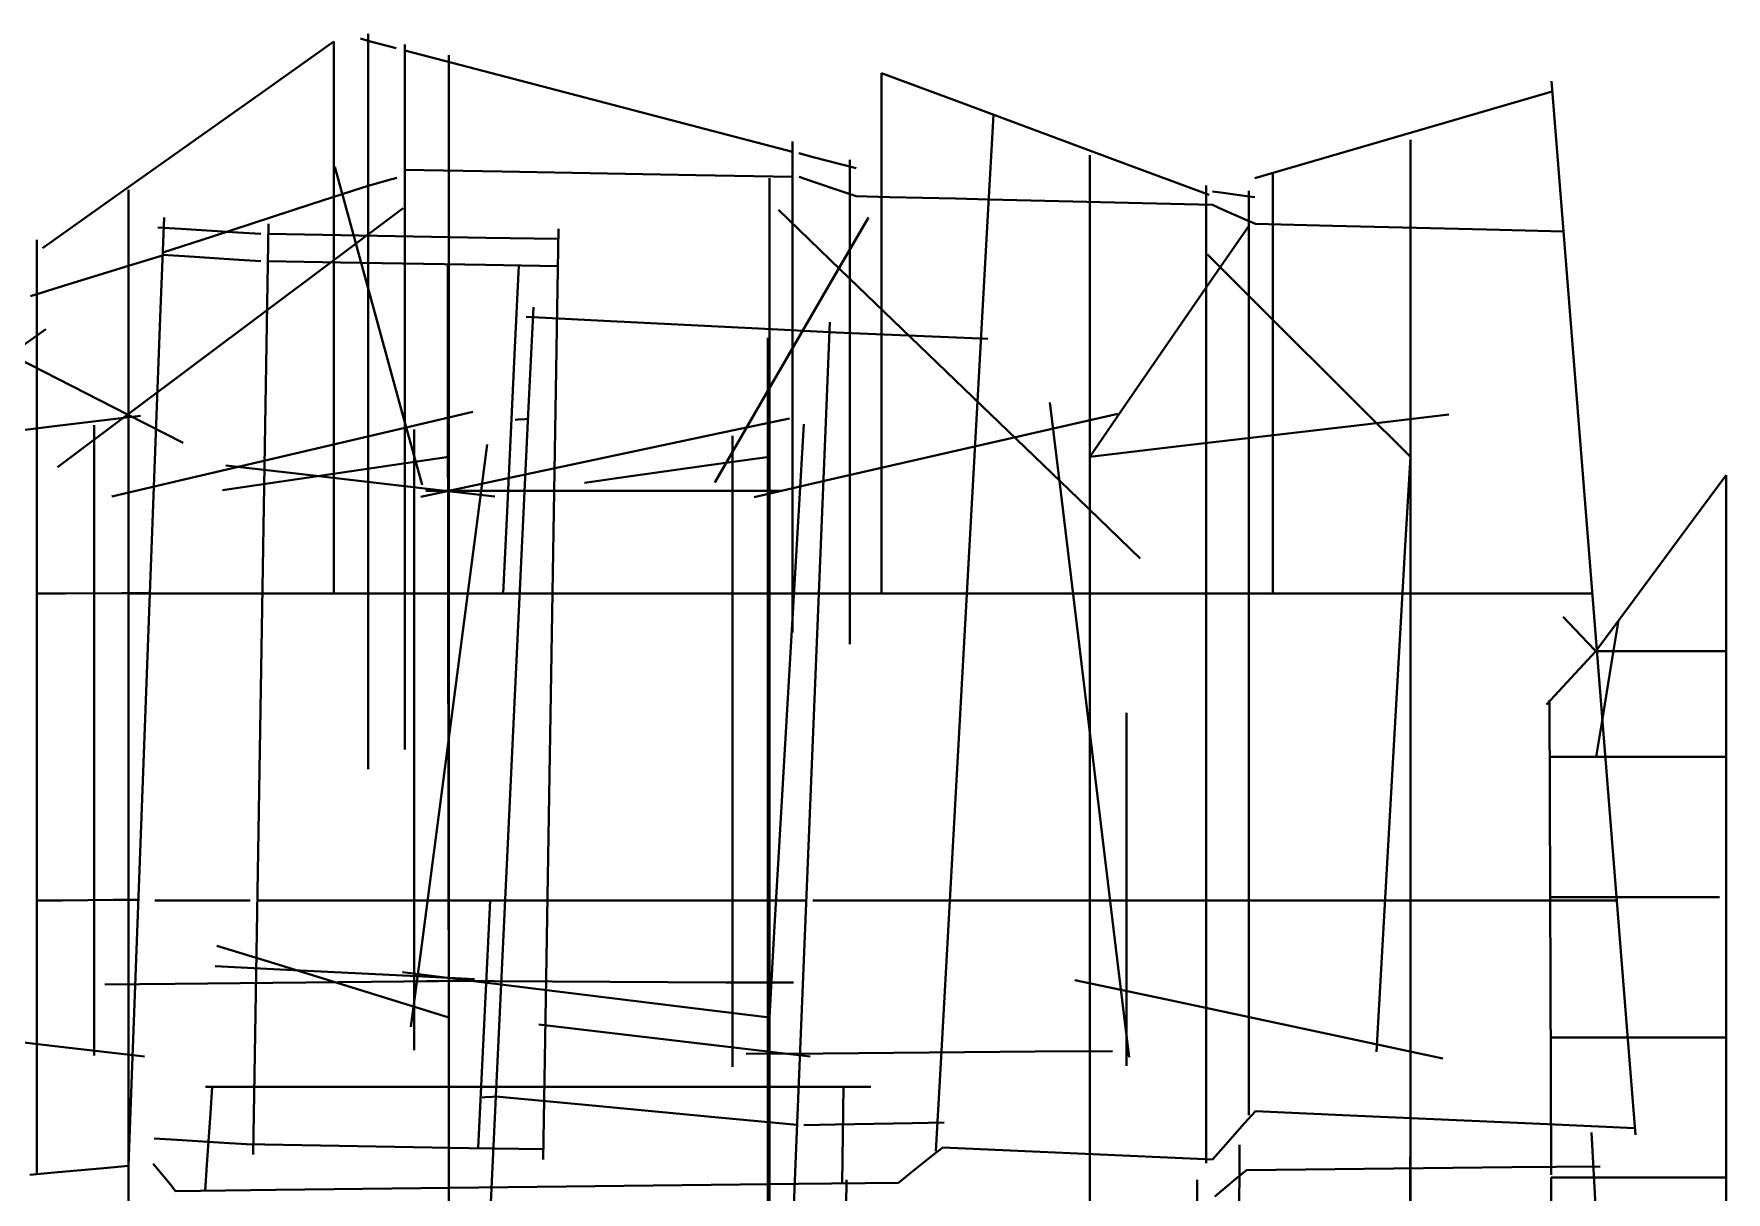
# Model space of a CAD drawing. Header units: inches. Extents: x 11544 to 12337, y 4691 to 5277.
# Drawn here: x 11823 to 12330, y 4930 to 5277 of the extents above; entities that cross this region are included whole.
import ezdxf

# ---------------------------------------------------------------- set-up
doc = ezdxf.new("R2010")
doc.units = ezdxf.units.IN
doc.header["$MEASUREMENT"] = 0
for name, color, linetype, lineweight in [('S-BEAM', 10, 'Continuous', 40), ('S-BRACE', 200, 'Continuous', 40), ('S-COLS', 52, 'Continuous', 40)]:
    doc.layers.add(name, color=color, linetype=linetype, lineweight=lineweight)

msp = doc.modelspace()

# ---------------------------------------------------------------- linework, layer by layer
at = {"layer": 'S-BEAM'}
for p, q in [((11890.77, 5258.82, 512.36), (11912.6, 5274.3, 504.65)), ((11912.6, 5262.66, 505.05), (11912.6, 5274.3, 504.65)), ((11923.21, 5274.44, 507.02), (11920.52, 5275.15, 500.91)), ((11922.86, 5276.59, 501.2), (11922.86, 5246.61, 502.23)), ((11928.59, 5273.03, 519.24), (11923.21, 5274.44, 507.02)), ((11931.28, 5272.33, 525.34), (11928.59, 5273.03, 519.24)), ((11933.89, 5273.35, 526.23), (11933.89, 5243.37, 527.23)), ((11962.17, 5264.17, 533), (11933.89, 5271.57, 526.29)), ((11947.03, 5240.22, 514.66), (11947.03, 5270.21, 513.66)), ((11912.59, 5239.38, 505.85), (11912.6, 5262.66, 505.05)), ((12021.71, 5248.6, 547.13), (11962.17, 5264.17, 533)), ((12101.18, 5255.68, 507.03), (12076.67, 5264.8, 502.77)), ((12076.67, 5255.54, 503.06), (12076.67, 5264.8, 502.77)), ((12279.67, 5232.49, 481.99), (12277.29, 5262.37, 480.61)), ((11847.11, 5227.86, 527.78), (11890.77, 5258.82, 512.36)), ((12277.53, 5259.36, 480.75), (12255.25, 5252.86, 477.36)), ((12076.67, 5237.01, 503.65), (12076.67, 5255.54, 503.06)), ((12150.21, 5237.44, 515.54), (12101.18, 5255.68, 507.03)), ((12110.15, 5252.34, 508.59), (12108.49, 5222.4, 509.3)), ((12255.25, 5252.86, 477.36), (12210.7, 5239.86, 470.59)), ((11922.86, 5246.61, 502.23), (11922.86, 5086.23, 507.76)), ((12050, 5241.2, 553.84), (12021.71, 5248.6, 547.13)), ((11933.89, 5243.37, 527.23), (11933.89, 5092.16, 532.23)), ((12050, 5214.31, 554.73), (12050, 5244.3, 553.74)), ((12235.03, 5214.82, 459.84), (12235.03, 5244.8, 458.86)), ((11912.59, 5227.74, 506.25), (11912.59, 5239.38, 505.85)), ((11947.03, 5179.86, 516.66), (11947.03, 5240.22, 514.66)), ((12051.91, 5240.8, 554.44), (12056.19, 5239.68, 541.47)), ((12056.19, 5239.68, 541.47), (12064.75, 5237.44, 515.53)), ((12064.75, 5237.44, 515.53), (12069.03, 5236.32, 502.56)), ((12067.13, 5238.87, 502.64), (12067.13, 5208.88, 503.47)), ((12076.67, 5227.75, 503.94), (12076.67, 5237.01, 503.65)), ((12139.03, 5210.3, 499.03), (12139.03, 5240.29, 498.04)), ((12174.73, 5228.32, 519.79), (12150.21, 5237.44, 515.54)), ((12210.7, 5239.86, 470.59), (12188.43, 5233.36, 467.2)), ((11923.6, 5231.22, 509.31), (11920.98, 5230.47, 503.41)), ((11928.83, 5232.72, 521.1), (11923.6, 5231.22, 509.31)), ((11931.45, 5233.47, 527), (11928.83, 5232.72, 521.1)), ((11933.89, 5235.84, 527.47), (11962.91, 5235.32, 534.13)), ((11962.91, 5235.32, 534.13), (12020.97, 5234.28, 547.43)), ((12020.97, 5234.28, 547.43), (12050, 5233.75, 554.08)), ((12043.03, 5212.51, 537.72), (12043.03, 5233.39, 537.09)), ((12051.96, 5233.72, 554.53), (12056.24, 5232.27, 541.57)), ((12056.24, 5232.27, 541.57), (12064.8, 5229.38, 515.65)), ((12193.81, 5231.08, 468.15), (12193.81, 5234.93, 468.02)), ((12300.08, 4976.58, 493.75), (12279.67, 5232.49, 481.99)), ((11825.28, 5212.38, 535.48), (11847.11, 5227.86, 527.78)), ((11851.03, 5199.92, 511.54), (11851.03, 5229.9, 510.53)), ((11906.06, 5225.62, 508.45), (11920.98, 5230.47, 503.41)), ((11912.59, 5198.04, 507.28), (11912.59, 5227.74, 506.25)), ((12064.8, 5229.38, 515.65), (12069.08, 5227.94, 502.69)), ((12069.08, 5227.94, 502.69), (12078.99, 5227.69, 504.32)), ((12076.67, 5198.04, 504.92), (12076.67, 5227.75, 503.94)), ((12078.99, 5227.69, 504.32), (12098.82, 5227.21, 507.57)), ((12098.82, 5227.21, 507.57), (12108.74, 5226.96, 509.19)), ((12108.74, 5226.96, 509.19), (12125.5, 5226.55, 511.89)), ((12125.5, 5226.55, 511.89), (12159.01, 5225.73, 517.29)), ((12173.83, 5201.13, 520.31), (12173.83, 5231.12, 519.32)), ((12175.8, 5229.34, 519.79), (12178.95, 5228.91, 506.91)), ((12178.95, 5228.91, 506.91), (12185.26, 5228.06, 481.14)), ((12185.26, 5228.06, 481.14), (12188.42, 5227.63, 468.26)), ((12186.63, 5199.58, 468.07), (12186.63, 5229.57, 467.04)), ((12193.81, 5223.38, 468.4), (12193.81, 5231.08, 468.15)), ((11860.59, 5191.61, 524.28), (11861.72, 5221.57, 523.19)), ((11876.24, 5215.92, 518.53), (11906.06, 5225.62, 508.45)), ((12108.49, 5222.4, 509.3), (12094.56, 4971.77, 515.28)), ((12159.01, 5225.73, 517.29), (12175.77, 5225.32, 519.99)), ((12175.77, 5225.32, 519.99), (12178.98, 5223.9, 506.91)), ((12178.98, 5223.9, 506.91), (12185.4, 5221.08, 480.76)), ((12185.4, 5221.08, 480.76), (12188.61, 5219.66, 467.69)), ((12193.81, 5219.54, 468.53), (12193.81, 5223.38, 468.4)), ((11866.74, 5218.16, 554.08), (11859.87, 5218.58, 524.88)), ((11883.84, 5217.1, 626.83), (11866.74, 5218.16, 554.08)), ((11890.71, 5216.68, 656.03), (11883.84, 5217.1, 626.83)), ((11892.99, 5219.64, 656.19), (11892.49, 5189.65, 655.86)), ((11914.67, 5216.26, 657.77), (11892.94, 5216.64, 656.16)), ((11958.12, 5215.51, 660.99), (11914.67, 5216.26, 657.77)), ((11979.41, 5188.14, 662.3), (11979.9, 5218.14, 662.63)), ((12188.61, 5219.66, 467.69), (12211.68, 5219.1, 471.44)), ((12193.81, 5191.88, 469.45), (12193.81, 5219.54, 468.53)), ((12211.68, 5219.1, 471.44), (12257.81, 5217.97, 478.93)), ((12257.81, 5217.97, 478.93), (12280.87, 5217.4, 482.68)), ((11823.66, 5214.87, 535.92), (11823.66, 5184.89, 536.96)), ((11861.32, 5211.07, 523.57), (11876.24, 5215.92, 518.53)), ((11979.85, 5215.14, 662.6), (11958.12, 5215.51, 660.99)), ((12043.03, 5170.75, 538.99), (12043.03, 5212.51, 537.72)), ((12050, 5127.16, 557.61), (12050, 5214.31, 554.73)), ((12235.03, 4915.86, 469.63), (12235.03, 5214.82, 459.84)), ((11831.64, 5201.05, 533.75), (11851.4, 5207.14, 526.99)), ((11851.4, 5207.14, 526.99), (11861.29, 5210.19, 523.6)), ((11861.3, 5210.36, 523.6), (11867.8, 5209.95, 552.88)), ((11867.8, 5209.95, 552.88), (11884.2, 5208.93, 626.63)), ((11884.2, 5208.93, 626.63), (11890.71, 5208.52, 655.91)), ((11892.8, 5208.49, 656.07), (11914.53, 5208.11, 657.68)), ((11914.53, 5208.11, 657.68), (11957.99, 5207.36, 660.9)), ((11946.76, 5177.5, 644.22), (11946.73, 5207.5, 644.49)), ((11957.99, 5207.36, 660.9), (11979.72, 5206.99, 662.51)), ((11966.8, 5182.62, 661.31), (11967.97, 5207.19, 661.64)), ((12067.13, 5208.88, 503.47), (12067.13, 5123.71, 505.83)), ((12139.03, 4915.86, 508.68), (12139.03, 5210.3, 499.03)), ((11821.75, 5198, 537.13), (11831.64, 5201.05, 533.75)), ((12173.83, 4968.25, 528.01), (12173.83, 5201.13, 520.31)), ((11851.03, 4915.86, 521.1), (11851.03, 5199.92, 511.54)), ((11912.6, 5138.62, 509.35), (11912.59, 5198.04, 507.28)), ((12076.67, 5138.62, 506.87), (12076.67, 5198.04, 504.92)), ((12186.63, 4982.59, 475.5), (12186.63, 5199.58, 468.07)), ((11852.16, 4967.36, 532.46), (11860.59, 5191.61, 524.28)), ((11993.42, 5190.62, 636.03), (11970.22, 5191.8, 632.18)), ((11970.92, 5164.73, 631.89), (11972.34, 5194.69, 632.51)), ((12193.81, 5136.57, 471.28), (12193.81, 5191.88, 469.45)), ((11892.49, 5189.65, 655.86), (11888.87, 4970.87, 653.49)), ((11975.79, 4969.37, 659.93), (11979.41, 5188.14, 662.3)), ((12039.82, 5188.26, 643.72), (11993.42, 5190.62, 636.03)), ((12063.03, 5187.07, 647.57), (12039.82, 5188.26, 643.72)), ((12061.18, 5190.17, 647.24), (12059.95, 5160.2, 646.65)), ((12063.06, 5187.07, 647.57), (12072.48, 5186.7, 619.09)), ((12072.48, 5186.7, 619.09), (12099.04, 5185.64, 538.86)), ((12099.04, 5185.64, 538.86), (12108.47, 5185.26, 510.38)), ((11823.66, 5184.89, 536.96), (11823.66, 4964.87, 544.57)), ((11964.46, 5133.48, 660.67), (11966.8, 5182.62, 661.31)), ((12042.62, 5155.56, 627.72), (12042.62, 5185.55, 627.97)), ((11947, 4974.23, 642.35), (11946.76, 5177.5, 644.22)), ((11947.03, 5149.87, 517.65), (11947.03, 5179.86, 516.66)), ((12043.03, 5149.87, 539.62), (12043.03, 5170.75, 538.99)), ((11960.48, 4945.53, 627.32), (11970.92, 5164.73, 631.89)), ((12042.62, 4945.46, 625.91), (12042.62, 5155.56, 627.72)), ((12059.95, 5160.2, 646.65), (12050.94, 4940.4, 642.31)), ((11947.03, 5119.89, 518.64), (11947.03, 5149.87, 517.65)), ((12043.03, 5119.89, 540.6), (12043.03, 5149.87, 539.62)), ((12329.6, 5144.34, 449.57), (12319.84, 5131.16, 451.09)), ((12329.6, 5144.34, 449.76), (12329.6, 5114.47, 452.55)), ((12329.6, 5144.34, 498.42), (12329.6, 5114.34, 498.42)), ((12329.6, 5144.34, 498.42), (12329.6, 5144.34, 498.42)), ((12329.6, 5144.34, 498.42), (12329.6, 5144.34, 498.42)), ((12329.6, 5144.34, 498.42), (12329.6, 5144.34, 498.42)), ((11912.6, 5108.92, 510.38), (11912.6, 5138.62, 509.35)), ((12076.67, 5108.92, 507.85), (12076.67, 5138.62, 506.87)), ((12193.81, 5108.92, 472.19), (12193.81, 5136.57, 471.28)), ((11963.29, 5108.92, 660.35), (11964.46, 5133.48, 660.67)), ((12319.84, 5131.16, 451.09), (12300.33, 5104.79, 454.15)), ((12050, 5097.18, 558.6), (12050, 5127.16, 557.61)), ((11947.03, 5011.86, 522.2), (11947.03, 5119.89, 518.64)), ((12043.03, 5011.86, 544.14), (12043.03, 5119.89, 540.6)), ((12067.13, 5123.71, 505.83), (12067.13, 5093.72, 506.66)), ((12329.6, 5114.47, 452.55), (12329.6, 4963.8, 466.63)), ((12329.6, 5114.34, 498.42), (12329.6, 4804.59, 498.42)), ((11823.66, 5108.92, 539.58), (11832.12, 5108.95, 536.51)), ((11832.12, 5108.95, 536.51), (11849.03, 5109.02, 530.36)), ((11849.03, 5109.02, 530.36), (11857.49, 5109.05, 527.29)), ((11851.03, 5108.92, 530.6), (11868.54, 5108.92, 524.85)), ((11866.07, 5108.92, 557.12), (11859.2, 5108.92, 527.92)), ((11882.19, 5108.92, 625.63), (11866.07, 5108.92, 557.12)), ((11868.54, 5108.92, 524.85), (11903.55, 5108.92, 513.35)), ((11889.06, 5108.92, 654.83), (11882.19, 5108.92, 625.63)), ((11912.89, 5108.92, 656.6), (11891.15, 5108.92, 654.99)), ((11903.55, 5108.92, 513.35), (11921.05, 5108.92, 507.61)), ((11956.36, 5108.92, 659.83), (11912.89, 5108.92, 656.6)), ((11921.05, 5108.92, 507.61), (11923.65, 5108.92, 513.48)), ((11923.65, 5108.92, 513.48), (11928.85, 5108.92, 525.24)), ((11928.85, 5108.92, 525.24), (11931.45, 5108.92, 531.12)), ((11933.89, 5108.93, 531.67), (11962.91, 5108.93, 538.31)), ((11978.1, 5108.92, 661.44), (11956.36, 5108.92, 659.83)), ((11962.91, 5108.93, 538.31), (12020.97, 5108.92, 551.58)), ((11989.18, 5108.92, 634.2), (11966.28, 5108.92, 630.39)), ((12034.96, 5108.92, 641.83), (11989.18, 5108.92, 634.2)), ((12020.97, 5108.92, 551.58), (12050, 5108.92, 558.21)), ((12057.85, 5108.92, 645.64), (12034.96, 5108.92, 641.83)), ((12051.96, 5108.92, 558.66), (12056.24, 5108.92, 545.65)), ((12056.24, 5108.92, 545.65), (12064.8, 5108.92, 519.64)), ((12069.29, 5108.92, 617.49), (12059.85, 5108.92, 645.97)), ((12064.8, 5108.92, 519.64), (12069.08, 5108.92, 506.63)), ((12069.08, 5108.92, 506.63), (12077.53, 5108.92, 507.99)), ((12094.74, 5108.92, 540.77), (12069.29, 5108.92, 617.49)), ((12077.53, 5108.92, 507.99), (12094.43, 5108.92, 510.72)), ((12094.43, 5108.92, 510.72), (12102.88, 5108.92, 512.08)), ((12104.18, 5108.92, 512.29), (12094.74, 5108.92, 540.77)), ((12102.18, 5108.92, 512.01), (12120.58, 5108.92, 514.97)), ((12120.58, 5108.92, 514.97), (12157.37, 5108.92, 520.88)), ((12157.37, 5108.92, 520.88), (12175.77, 5108.92, 523.84)), ((12175.77, 5108.92, 523.84), (12178.98, 5108.92, 510.71)), ((12178.98, 5108.92, 510.71), (12185.4, 5108.92, 484.47)), ((12185.4, 5108.92, 484.47), (12188.61, 5108.92, 471.35)), ((12188.61, 5108.92, 471.35), (12213.84, 5108.92, 475.43)), ((12213.84, 5108.92, 475.43), (12264.3, 5108.92, 483.59)), ((12264.3, 5108.92, 483.59), (12289.53, 5108.92, 487.67)), ((12300.33, 5104.79, 454.15), (12290.57, 5091.61, 455.68)), ((12280.85, 5101.93, 455.85), (12288.14, 5094.19, 455.85)), ((12297.4, 5100.84, 454.61), (12295.73, 5090.61, 455.74)), ((11933.89, 5092.16, 532.23), (11933.89, 5062.17, 533.22)), ((12290.57, 5091.61, 456.12), (12286.89, 5087.63, 456.62)), ((12288.14, 5094.19, 455.85), (12290.57, 5091.61, 455.85)), ((12300.33, 5091.61, 455.78), (12290.57, 5091.61, 456.15)), ((12295.73, 5090.61, 455.74), (12292.37, 5070.16, 458.01)), ((12319.84, 5091.61, 455.05), (12300.33, 5091.61, 455.78)), ((12329.6, 5091.61, 454.69), (12319.84, 5091.61, 455.05)), ((12329.6, 5091.61, 498.42), (12329.6, 5091.61, 498.42)), ((12329.6, 5091.61, 498.42), (12329.6, 5091.61, 498.42)), ((12329.6, 5091.61, 498.42), (12329.6, 5091.61, 498.42)), ((11922.86, 5086.23, 507.76), (11922.86, 5056.25, 508.79)), ((12286.89, 5087.63, 456.62), (12279.52, 5079.67, 457.61)), ((12279.52, 5079.67, 457.61), (12275.83, 5075.68, 458.11)), ((12276.66, 5076.98, 458.11), (12276.77, 5047.11, 460.9)), ((12292.37, 5070.16, 458.01), (12290.7, 5059.93, 459.14)), ((12276.72, 5059.93, 459.7), (12289.94, 5059.93, 459.17)), ((12289.94, 5059.93, 459.17), (12316.38, 5059.93, 458.11)), ((12316.38, 5059.93, 458.11), (12329.6, 5059.93, 457.58)), ((12329.6, 5059.93, 498.42), (12329.6, 5059.93, 498.42)), ((12329.6, 5059.93, 498.42), (12329.6, 5059.93, 498.42)), ((12329.6, 5059.93, 498.42), (12329.6, 5059.93, 498.42)), ((12276.77, 5047.11, 460.9), (12277.06, 4964.57, 468.6)), ((11831.26, 5016.98, 539.74), (11823.66, 5016.92, 542.77)), ((11846.44, 5017.1, 533.67), (11831.26, 5016.98, 539.74)), ((11854.03, 5017.16, 530.64), (11846.44, 5017.1, 533.67)), ((11865.82, 5016.92, 561.54), (11858.95, 5016.92, 532.34)), ((11880.67, 5016.92, 624.63), (11865.82, 5016.92, 561.54)), ((11887.54, 5016.92, 653.84), (11880.67, 5016.92, 624.63)), ((11911.37, 5016.92, 655.6), (11889.63, 5016.92, 653.99)), ((11954.84, 5016.92, 658.83), (11911.37, 5016.92, 655.6)), ((11976.57, 5016.92, 660.45), (11954.84, 5016.92, 658.83)), ((11958.5, 4998.37, 658.92), (11959.41, 5016.92, 659.17)), ((11984.95, 5016.92, 632.31), (11961.91, 5016.92, 628.48)), ((12031.03, 5016.92, 639.98), (11984.95, 5016.92, 632.31)), ((12054.07, 5016.92, 643.82), (12031.03, 5016.92, 639.98)), ((12065.52, 5016.92, 615.68), (12056.07, 5016.92, 644.15)), ((12089.63, 5016.92, 542.98), (12065.52, 5016.92, 615.68)), ((12099.07, 5016.92, 514.51), (12089.63, 5016.92, 542.98)), ((12116.74, 5016.92, 517.37), (12097.07, 5016.92, 514.2)), ((12156.1, 5016.92, 523.71), (12116.74, 5016.92, 517.37)), ((12175.77, 5016.92, 526.88), (12156.1, 5016.92, 523.71)), ((12178.98, 5016.92, 513.76), (12175.77, 5016.92, 526.88)), ((12185.4, 5016.92, 487.51), (12178.98, 5016.92, 513.76)), ((12188.61, 5016.92, 474.39), (12185.4, 5016.92, 487.51)), ((12215.68, 5016.92, 478.77), (12188.61, 5016.92, 474.39)), ((12269.8, 5016.92, 487.52), (12215.68, 5016.92, 478.77)), ((12296.87, 5016.92, 491.9), (12269.8, 5016.92, 487.52)), ((12276.87, 5017.93, 463.62), (12289.55, 5017.93, 463.11)), ((12289.55, 5017.93, 463.11), (12314.92, 5017.93, 462.09)), ((12314.92, 5017.93, 462.09), (12327.6, 5017.93, 461.58)), ((12329.62, 5017.93, 498.42), (12329.62, 5017.93, 498.42)), ((12329.62, 5017.93, 498.42), (12329.62, 5017.93, 498.42)), ((12329.62, 5017.93, 498.42), (12329.62, 5017.93, 498.42)), ((11947.03, 4981.87, 523.18), (11947.03, 5011.86, 522.2)), ((12043.03, 4981.87, 545.12), (12043.03, 5011.86, 544.14)), ((11956.69, 4961.27, 658.41), (11958.5, 4998.37, 658.92)), ((11947.03, 4957.87, 551.92), (11947.03, 4981.87, 557.79)), ((12043.03, 4957.87, 547.5), (12043.03, 4981.87, 553.16)), ((12186.63, 4952.61, 476.52), (12186.63, 4982.59, 475.5)), ((11947.03, 4944.23, 642.08), (11947, 4974.23, 642.35)), ((12277.02, 4975.93, 467.54), (12290.17, 4975.93, 467.01)), ((12290.17, 4975.93, 467.01), (12316.46, 4975.93, 465.95)), ((12302.47, 4946.7, 495.12), (12300.08, 4976.58, 493.75)), ((12316.46, 4975.93, 465.95), (12329.6, 4975.93, 465.43)), ((12329.6, 4975.93, 498.42), (12329.6, 4975.93, 498.42)), ((12329.6, 4975.93, 498.42), (12329.6, 4975.93, 498.42)), ((12329.6, 4975.93, 498.42), (12329.6, 4975.93, 498.42)), ((11888.87, 4970.87, 653.49), (11888.38, 4940.88, 653.17)), ((11975.29, 4939.38, 659.61), (11975.79, 4969.37, 659.93)), ((12094.56, 4971.77, 515.28), (12092.89, 4941.82, 516)), ((12173.83, 4938.27, 529), (12173.83, 4968.25, 528.01)), ((11823.66, 4964.87, 544.57), (11823.66, 4934.89, 545.61)), ((11851.03, 4937.4, 533.55), (11852.16, 4967.36, 532.46)), ((12277.06, 4964.57, 468.6), (12277.17, 4934.7, 471.39)), ((12329.6, 4963.8, 466.63), (12329.6, 4933.93, 469.43)), ((11874.15, 4961.09, 571.08), (11904.12, 4961.09, 569.72)), ((11876.17, 4960.98, 570.96), (11875.63, 4953.23, 569.14)), ((11904.12, 4961.09, 569.72), (12043.44, 4961.09, 563.42)), ((11947.03, 4909.87, 540.17), (11947.03, 4957.87, 551.92)), ((11955.79, 4942.72, 658.16), (11956.69, 4961.27, 658.41)), ((11961.11, 4958.21, 627.51), (11983.66, 4956.09, 631.25)), ((12043.03, 4909.87, 536.18), (12043.03, 4957.87, 547.5)), ((12043.44, 4961.09, 563.42), (12073.41, 4961.09, 562.06)), ((12065.2, 4961.09, 562.43), (12065.12, 4953.87, 560.72)), ((11875.63, 4953.23, 569.14), (11874.56, 4937.73, 565.5)), ((11983.66, 4956.09, 631.25), (12028.77, 4951.85, 638.75)), ((12065.12, 4953.87, 560.72), (12064.95, 4939.42, 557.28)), ((12188.61, 4953.81, 476.48), (12185.4, 4950.19, 489.72)), ((12188.61, 4953.81, 476.48), (12217.04, 4952.54, 481.12)), ((12217.04, 4952.54, 481.12), (12273.88, 4950, 490.39)), ((12028.77, 4951.85, 638.75), (12051.32, 4949.73, 642.49)), ((12053.31, 4949.63, 642.82), (12062.76, 4949.81, 614.35)), ((12062.76, 4949.81, 614.35), (12085.92, 4950.23, 544.58)), ((12085.92, 4950.23, 544.58), (12095.37, 4950.41, 516.11)), ((12185.4, 4950.19, 489.72), (12178.98, 4942.95, 516.2)), ((12273.88, 4950, 490.39), (12302.31, 4948.73, 495.03)), ((12290.9, 4918.19, 503.39), (12289.34, 4947.43, 509.91)), ((11865.6, 4945.2, 564.24), (11858.74, 4945.62, 535.04)), ((11879.6, 4944.33, 623.81), (11865.6, 4945.2, 564.24)), ((11886.47, 4943.91, 653.01), (11879.6, 4944.33, 623.81)), ((11886.34, 4943.92, 653.01), (11908.59, 4943.53, 654.66)), ((11908.59, 4943.53, 654.66), (11953.09, 4942.76, 657.96)), ((11953.09, 4942.76, 657.96), (11975.34, 4942.38, 659.61)), ((11959.06, 4915.57, 626.7), (11960.48, 4945.53, 627.32)), ((12042.62, 4915.46, 625.65), (12042.62, 4945.46, 625.91)), ((12094.96, 4942.93, 516.29), (12091.63, 4940.29, 525.93)), ((12115.16, 4942.03, 519.58), (12094.96, 4942.93, 516.29)), ((12178.98, 4942.95, 516.2), (12175.77, 4939.33, 529.45)), ((12183.86, 4943.74, 513.67), (12183.69, 4914.44, 507.22)), ((11851.03, 4937.4, 537.04), (11843.66, 4936.73, 539.36)), ((11858.45, 4938.07, 534.7), (11860.13, 4936.02, 542.04)), ((11874.56, 4937.73, 565.5), (11874.02, 4929.98, 563.67)), ((12050.94, 4940.4, 642.31), (12049.71, 4910.43, 641.72)), ((12064.95, 4939.42, 557.28), (12064.87, 4932.19, 555.56)), ((12091.63, 4940.29, 525.93), (12084.99, 4935.02, 545.21)), ((12155.57, 4940.23, 526.16), (12115.16, 4942.03, 519.58)), ((12175.77, 4939.33, 529.45), (12155.57, 4940.23, 526.16)), ((12234.93, 4940.06, 494.9), (12234.94, 4910.76, 488.44)), ((12265.4, 4936.99, 508.69), (12291.89, 4937.28, 507.62)), ((11828.92, 4935.39, 544.01), (11821.55, 4934.72, 546.33)), ((11843.66, 4936.73, 539.36), (11828.92, 4935.39, 544.01)), ((11860.13, 4936.02, 542.04), (11863.51, 4931.93, 556.71)), ((12051.7, 4932.04, 556.12), (12081.67, 4932.39, 554.85)), ((12065.76, 4904.06, 545.16), (12066.1, 4933.24, 552.11)), ((12084.99, 4935.02, 545.21), (12081.67, 4932.39, 554.85)), ((12171.18, 4904.06, 545.16), (12171.18, 4933.24, 552.11)), ((12176.46, 4928.25, 540.7), (12182.78, 4933.5, 521.5)), ((12182.78, 4933.5, 521.5), (12185.94, 4936.12, 511.9)), ((12185.94, 4936.12, 511.9), (12212.43, 4936.41, 510.83)), ((12212.43, 4936.41, 510.83), (12265.4, 4936.99, 508.69)), ((12277.17, 4933.93, 471.29), (12277.28, 4904.14, 467.7)), ((12277.17, 4933.93, 471.27), (12290.28, 4933.93, 470.79)), ((12290.28, 4933.93, 470.79), (12316.49, 4933.93, 469.84)), ((12316.49, 4933.93, 469.84), (12329.6, 4933.93, 469.36)), ((12329.6, 4933.93, 469.41), (12329.6, 4904.14, 465.83)), ((12329.6, 4933.93, 498.42), (12329.6, 4933.93, 498.42)), ((12329.6, 4933.93, 498.42), (12329.6, 4933.93, 498.42)), ((12329.6, 4933.93, 498.42), (12329.6, 4933.93, 498.42)), ((11863.51, 4931.93, 556.71), (11865.2, 4929.88, 564.05)), ((11865.2, 4929.88, 564.05), (11895.17, 4930.22, 562.77)), ((11895.17, 4930.22, 562.77), (12051.7, 4932.04, 556.12))]:
    msp.add_line(p, q, dxfattribs=at)
at = {"layer": 'S-BRACE'}
for p, q in [((11912.9, 5236.79, 496.36), (11918.8, 5215.23, 476.34)), ((11933.39, 5224.39, 496.79), (11912.22, 5208.53, 482.63)), ((12045.73, 5223.86, 505.56), (12064.24, 5206.02, 490.09)), ((12072.69, 5221.56, 493.24), (12061.88, 5202.91, 472.38)), ((12186.73, 5219.18, 458.21), (12174.8, 5201.85, 443.23)), ((11918.8, 5215.23, 476.34), (11933.09, 5163.03, 427.88)), ((11912.22, 5208.53, 482.63), (11851, 5162.65, 441.68)), ((12064.24, 5206.02, 490.09), (12135.64, 5137.24, 430.43)), ((12174.25, 5210.47, 463.22), (12189.44, 5195.32, 446.27)), ((12061.88, 5202.91, 472.38), (12037.51, 5160.83, 425.32)), ((12174.8, 5201.85, 443.23), (12150.95, 5167.2, 413.28)), ((12189.44, 5195.32, 446.27), (12219.83, 5165.02, 412.36)), ((11826.3, 5188.08, 494.63), (11808.56, 5175.51, 477.45)), ((11817.47, 5179.62, 463.22), (11850.78, 5162.55, 424.08)), ((12127.04, 5166.1, 403.93), (12130.3, 5139.24, 416.9)), ((12150.95, 5167.2, 413.28), (12139.03, 5149.87, 398.3)), ((11829.72, 5159.11, 422.89), (11854.62, 5162.19, 407.13)), ((11851, 5162.65, 441.68), (11829.84, 5146.78, 427.53)), ((11850.78, 5162.55, 424.08), (11867.43, 5154.01, 404.5)), ((11933.09, 5163.03, 427.88), (11938.99, 5141.48, 407.86)), ((11954.25, 5163.35, 394.03), (11933.86, 5158.57, 415.51)), ((12037.51, 5160.83, 425.32), (12026.7, 5142.17, 404.46)), ((12049.04, 5161.38, 397.31), (12028.1, 5156.93, 418.32)), ((12147.42, 5162.79, 497.1), (12124.64, 5157.57, 478.29)), ((12219.83, 5165.02, 412.36), (12235.03, 5149.87, 395.41)), ((12246.6, 5162.52, 456.57), (12220.72, 5159.47, 441.71)), ((11779.93, 5152.95, 454.4), (11829.72, 5159.11, 422.89)), ((11840.79, 5159.39, 398.6), (11840.79, 5133.96, 414.52)), ((11933.86, 5158.57, 415.51), (11866.44, 5142.76, 486.54)), ((11936.64, 5158.02, 533.98), (11936.64, 5131.88, 548.72)), ((12028.1, 5156.93, 418.32), (11959.57, 5142.34, 487.1)), ((12032.03, 5156.12, 468.33), (12032.03, 5132.33, 486.61)), ((12051.83, 5133.89, 499.76), (12053.32, 5159.6, 515.15)), ((12124.64, 5157.57, 478.29), (12061.22, 5143.04, 425.92)), ((12220.72, 5159.47, 441.71), (12164.91, 5152.92, 409.67)), ((11955.38, 5129.66, 509.19), (11958.51, 5153.52, 527.11)), ((12164.91, 5152.92, 409.67), (12139.03, 5149.87, 394.81)), ((11900.36, 5144.93, 572.04), (11880.19, 5147.25, 582.32)), ((11930.07, 5147.38, 618.06), (11896.16, 5142.4, 585.55)), ((11947.03, 5149.87, 634.31), (11930.07, 5147.38, 618.06)), ((12029.19, 5147.92, 577.92), (12001.51, 5144.02, 610.25)), ((12043.03, 5149.87, 561.76), (12029.19, 5147.92, 577.92)), ((12233.42, 5121.5, 416.32), (12235.03, 5149.87, 406.71)), ((11866.44, 5142.76, 486.54), (11846.05, 5137.98, 508.02)), ((11896.16, 5142.4, 585.55), (11879.2, 5139.91, 569.3)), ((11940.68, 5140.3, 551.48), (11900.36, 5144.93, 572.04)), ((11959.57, 5142.34, 487.1), (11938.63, 5137.88, 508.12)), ((11960.84, 5137.99, 541.19), (11940.68, 5140.3, 551.48)), ((12001.51, 5144.02, 610.25), (11987.68, 5142.06, 626.42)), ((12061.22, 5143.04, 425.92), (12038.44, 5137.82, 407.11)), ((11958.55, 5139.64, 418.08), (11940.11, 5139.64, 394.42)), ((12028.44, 5139.64, 507.73), (11958.55, 5139.64, 418.08)), ((12046.88, 5139.64, 531.39), (12028.44, 5139.64, 507.73)), ((12130.3, 5139.24, 416.9), (12147.54, 4996.87, 485.64)), ((12135.64, 5137.24, 430.43), (12154.15, 5119.41, 414.96)), ((11840.79, 5133.96, 414.52), (11840.79, 4995.94, 500.92)), ((11936.64, 5131.88, 548.72), (11936.64, 4998.2, 624.08)), ((12032.03, 5132.33, 486.61), (12032.03, 4990.87, 595.24)), ((12044.52, 5007.58, 424.16), (12051.83, 5133.89, 499.76)), ((11938.79, 5002.94, 414.03), (11955.38, 5129.66, 509.19)), ((12226.51, 4999.96, 457.52), (12233.42, 5121.5, 416.32)), ((12150.03, 5073.19, 506.14), (12150.03, 5049.94, 487.17)), ((12150.03, 5049.94, 487.17), (12150.03, 4990.67, 438.82)), ((11877.57, 5003.39, 580.08), (11894.94, 4998.01, 561.82)), ((12043.03, 4981.87, 408.78), (12044.52, 5007.58, 424.16)), ((11935.67, 4979.08, 396.12), (11938.79, 5002.94, 414.03)), ((11936.64, 4998.2, 624.08), (11936.64, 4972.06, 638.81)), ((12224.9, 4971.59, 467.13), (12226.51, 4999.96, 457.52)), ((11840.79, 4995.94, 500.92), (11840.79, 4970.51, 516.84)), ((11896.44, 4996.27, 587.42), (11877.01, 4997.23, 571.82)), ((11894.94, 4998.01, 561.82), (11929.67, 4987.25, 525.3)), ((11935.3, 4994.34, 618.61), (11896.44, 4996.27, 587.42)), ((11933.19, 4995.42, 500.5), (11956.9, 4992.5, 482.35)), ((11954.74, 4993.38, 634.2), (11935.3, 4994.34, 618.61)), ((12162.09, 4987.22, 419.64), (12134.53, 4993.1, 409.71)), ((12147.54, 4996.87, 485.64), (12150.79, 4970.01, 498.6)), ((11864.92, 4991.96, 490.79), (11844, 4991.74, 512.29)), ((11933.5, 4992.69, 420.3), (11864.92, 4991.96, 490.79)), ((11954.42, 4992.91, 398.8), (11933.5, 4992.69, 420.3)), ((11960.72, 4992.73, 441.95), (11940.44, 4992.82, 419.85)), ((11956.9, 4992.5, 482.35), (12019.32, 4984.8, 434.56)), ((12029.95, 4992.41, 517.43), (11960.72, 4992.73, 441.95)), ((12050.23, 4992.32, 539.54), (12029.95, 4992.41, 517.43)), ((12032.03, 4990.87, 595.24), (12032.03, 4967.07, 613.51)), ((12150.03, 4990.67, 438.82), (12150.03, 4967.42, 419.86)), ((11929.67, 4987.25, 525.3), (11947.03, 4981.87, 507.03)), ((12019.32, 4984.8, 434.56), (12043.03, 4981.87, 416.42)), ((12217.21, 4975.45, 439.48), (12162.09, 4987.22, 419.64)), ((11830.69, 4973.09, 422.3), (11780.25, 4978.95, 454.2)), ((11973.94, 4979.76, 622.1), (11994.27, 4977.38, 603.21)), ((11855.91, 4970.16, 406.35), (11830.69, 4973.09, 422.3)), ((11994.27, 4977.38, 603.21), (12034.92, 4972.62, 565.45)), ((12244.77, 4969.57, 449.41), (12217.21, 4975.45, 439.48)), ((12034.92, 4972.62, 565.45), (12055.25, 4970.24, 546.56)), ((12036.05, 4970.96, 405.13), (12059.18, 4971.14, 424.23)), ((12059.18, 4971.14, 424.23), (12122.67, 4971.65, 476.67)), ((12122.67, 4971.65, 476.67), (12145.8, 4971.83, 495.77))]:
    msp.add_line(p, q, dxfattribs=at)
at = {"layer": 'S-COLS'}
for p, q in [((11947.03, 5235.01, 520.5), (11947.03, 5235.01, 523.08)), ((11947.03, 5235.01, 523.08), (11947.03, 5235.01, 524.36)), ((11947.03, 5235.01, 519.21), (11947.03, 5235.01, 520.5)), ((12043.03, 5233.39, 539.4), (12043.03, 5233.39, 544.04)), ((12043.03, 5233.39, 544.04), (12043.03, 5233.39, 546.35)), ((12043.03, 5233.39, 537.09), (12043.03, 5233.39, 539.4)), ((12139.03, 5225.62, 504.15), (12139.03, 5225.62, 506.64)), ((12139.03, 5225.62, 506.64), (12139.03, 5225.62, 507.88)), ((12139.03, 5225.62, 502.9), (12139.03, 5225.62, 504.15)), ((12235.03, 5217.91, 465.34), (12235.03, 5217.91, 467.92)), ((12235.03, 5217.91, 467.92), (12235.03, 5217.91, 469.21)), ((12235.03, 5217.91, 464.05), (12235.03, 5217.91, 465.34)), ((11851.03, 5207.6, 516.91), (11851.03, 5207.6, 519.55)), ((11851.03, 5207.6, 519.55), (11851.03, 5207.6, 520.87)), ((11851.03, 5207.6, 515.59), (11851.03, 5207.6, 516.91)), ((11946.73, 5207.5, 647.73), (11946.73, 5207.5, 645.57)), ((11946.73, 5207.5, 645.57), (11946.73, 5207.5, 644.49)), ((11946.73, 5207.5, 648.81), (11946.73, 5207.5, 647.73)), ((11967.84, 5161.02, 649.27), (11966.88, 5160.95, 655.09)), ((11969.78, 5161.17, 637.63), (11967.84, 5161.02, 649.27)), ((11970.75, 5161.25, 631.81), (11969.78, 5161.17, 637.63)), ((11851.03, 5149.87, 327.99), (11851.03, 5149.87, 478.73)), ((11851.03, 5149.87, 478.73), (11851.03, 5149.87, 508.73)), ((11851.03, 5149.87, 297.99), (11851.03, 5149.87, 327.99)), ((11947.03, 5149.87, 327.99), (11947.03, 5149.87, 604.31)), ((11947.03, 5149.87, 604.31), (11947.03, 5149.87, 634.31)), ((11947.03, 5149.87, 297.99), (11947.03, 5149.87, 327.99)), ((12043.03, 5149.87, 327.99), (12043.03, 5149.87, 593.38)), ((12043.03, 5149.87, 593.38), (12043.03, 5149.87, 623.38)), ((12043.03, 5149.87, 297.99), (12043.03, 5149.87, 327.99)), ((12139.03, 5149.87, 327.99), (12139.03, 5149.87, 466.69)), ((12139.03, 5149.87, 466.69), (12139.03, 5149.87, 496.69)), ((12139.03, 5149.87, 297.99), (12139.03, 5149.87, 327.99)), ((12235.03, 5149.87, 327.99), (12235.03, 5149.87, 427.48)), ((12235.03, 5149.87, 427.48), (12235.03, 5149.87, 457.48)), ((12235.03, 5149.87, 297.99), (12235.03, 5149.87, 327.99)), ((12329.6, 5144.34, 461.92), (12329.6, 5144.34, 486.25)), ((12329.6, 5144.34, 486.25), (12329.6, 5144.34, 498.42)), ((12329.6, 5144.34, 449.76), (12329.6, 5144.34, 461.92)), ((11851.03, 5108.92, 521.83), (11851.03, 5108.92, 527.68)), ((11851.03, 5108.92, 527.68), (11851.03, 5108.92, 530.6)), ((11851.03, 5108.92, 518.9), (11851.03, 5108.92, 521.83)), ((11946.73, 5108.92, 650.7), (11946.73, 5108.92, 656.31)), ((11946.73, 5108.92, 656.31), (11946.73, 5108.92, 659.11)), ((11946.73, 5108.92, 647.89), (11946.73, 5108.92, 650.7)), ((11947.03, 5108.95, 524.61), (11947.03, 5108.95, 527.22)), ((11947.03, 5108.95, 527.22), (11947.03, 5108.95, 528.52)), ((11947.03, 5108.95, 523.31), (11947.03, 5108.95, 524.61)), ((12043.03, 5108.95, 546.56), (12043.03, 5108.95, 549.16)), ((12043.03, 5108.95, 549.16), (12043.03, 5108.95, 550.47)), ((12043.03, 5108.95, 545.25), (12043.03, 5108.95, 546.56)), ((12043.03, 5108.92, 632.99), (12043.03, 5108.92, 635.72)), ((12043.03, 5108.92, 635.72), (12043.03, 5108.92, 637.09)), ((12043.03, 5108.92, 631.63), (12043.03, 5108.92, 632.99)), ((12139.03, 5108.92, 509.48), (12139.03, 5108.92, 515.11)), ((12139.03, 5108.92, 515.11), (12139.03, 5108.92, 517.93)), ((12139.03, 5108.92, 506.66), (12139.03, 5108.92, 509.48)), ((12235.03, 5108.92, 470.43), (12235.03, 5108.92, 476.05)), ((12235.03, 5108.92, 476.05), (12235.03, 5108.92, 478.86)), ((12235.03, 5108.92, 467.62), (12235.03, 5108.92, 470.43)), ((12290.57, 5091.61, 465.29), (12290.57, 5091.61, 475.56)), ((12290.57, 5091.61, 475.56), (12290.57, 5091.61, 480.7)), ((12290.57, 5091.61, 460.15), (12290.57, 5091.61, 465.29)), ((12329.6, 5091.61, 465.62), (12329.6, 5091.61, 487.48)), ((12329.6, 5091.61, 487.48), (12329.6, 5091.61, 498.42)), ((12329.6, 5091.61, 454.69), (12329.6, 5091.61, 465.62)), ((12276.73, 5059.93, 467.78), (12276.73, 5059.93, 475.92)), ((12276.73, 5059.93, 475.92), (12276.73, 5059.93, 479.99)), ((12276.73, 5059.93, 463.72), (12276.73, 5059.93, 467.78)), ((12329.6, 5059.93, 467.84), (12329.6, 5059.93, 488.22)), ((12329.6, 5059.93, 488.22), (12329.6, 5059.93, 498.42)), ((12329.6, 5059.93, 457.65), (12329.6, 5059.93, 467.84)), ((11851.03, 5016.92, 523.48), (11851.03, 5016.92, 526.47)), ((11851.03, 5016.92, 526.47), (11851.03, 5016.92, 527.97)), ((11851.03, 5016.92, 521.99), (11851.03, 5016.92, 523.48)), ((11946.73, 5016.92, 649.82), (11946.73, 5016.92, 655.43)), ((11946.73, 5016.92, 655.43), (11946.73, 5016.92, 658.23)), ((11946.73, 5016.92, 647.02), (11946.73, 5016.92, 649.82)), ((12043.03, 5016.92, 633.62), (12043.03, 5016.92, 639.19)), ((12043.03, 5016.92, 639.19), (12043.03, 5016.92, 641.98)), ((12043.03, 5016.92, 630.84), (12043.03, 5016.92, 633.62)), ((12139.03, 5016.92, 510.97), (12139.03, 5016.92, 513.58)), ((12139.03, 5016.92, 513.58), (12139.03, 5016.92, 514.89)), ((12139.03, 5016.92, 509.67), (12139.03, 5016.92, 510.97)), ((12235.03, 5016.92, 473.44), (12235.03, 5016.92, 479.08)), ((12235.03, 5016.92, 479.08), (12235.03, 5016.92, 481.9)), ((12235.03, 5016.92, 470.62), (12235.03, 5016.92, 473.44)), ((12276.87, 5017.93, 471.08), (12276.87, 5017.93, 477.96)), ((12276.87, 5017.93, 477.96), (12276.87, 5017.93, 481.4)), ((12276.87, 5017.93, 467.64), (12276.87, 5017.93, 471.08)), ((12329.62, 5017.93, 473.8), (12329.62, 5017.93, 490.21)), ((12329.62, 5017.93, 490.21), (12329.62, 5017.93, 498.42)), ((12329.62, 5017.93, 465.59), (12329.62, 5017.93, 473.8)), ((11851.03, 4981.87, 327.99), (11851.03, 4981.87, 484.37)), ((11851.03, 4981.87, 484.37), (11851.03, 4981.87, 514.37)), ((11851.03, 4981.87, 297.99), (11851.03, 4981.87, 327.99)), ((11947.03, 4981.87, 327.99), (11947.03, 4981.87, 608.06)), ((11947.03, 4981.87, 608.06), (11947.03, 4981.87, 638.06)), ((11947.03, 4981.87, 297.99), (11947.03, 4981.87, 327.99)), ((12043.03, 4981.87, 327.99), (12043.03, 4981.87, 591.93)), ((12043.03, 4981.87, 591.93), (12043.03, 4981.87, 621.93)), ((12043.03, 4981.87, 297.99), (12043.03, 4981.87, 327.99)), ((12139.03, 4981.87, 327.99), (12139.03, 4981.87, 472.03)), ((12139.03, 4981.87, 472.03), (12139.03, 4981.87, 502.03)), ((12139.03, 4981.87, 297.99), (12139.03, 4981.87, 327.99)), ((12235.03, 4981.87, 327.99), (12235.03, 4981.87, 432.98)), ((12235.03, 4981.87, 432.98), (12235.03, 4981.87, 462.98)), ((12235.03, 4981.87, 297.99), (12235.03, 4981.87, 327.99)), ((12277.02, 4975.93, 474.37), (12277.02, 4975.93, 480)), ((12277.02, 4975.93, 480), (12277.02, 4975.93, 482.82)), ((12277.02, 4975.93, 471.56), (12277.02, 4975.93, 474.37)), ((12329.6, 4975.93, 473.73), (12329.6, 4975.93, 490.19)), ((12329.6, 4975.93, 490.19), (12329.6, 4975.93, 498.42)), ((12329.6, 4975.93, 465.5), (12329.6, 4975.93, 473.73)), ((11958, 4957.97, 646.2), (11956.97, 4957.89, 652.4)), ((11960.07, 4958.13, 633.79), (11958, 4957.97, 646.2)), ((11961.1, 4958.21, 627.59), (11960.07, 4958.13, 633.79)), ((12235.03, 4953.17, 474.06), (12235.03, 4953.17, 476.78)), ((12235.03, 4953.17, 476.78), (12235.03, 4953.17, 478.14)), ((12235.03, 4953.17, 472.71), (12235.03, 4953.17, 474.06)), ((12043.14, 4950.08, 631.45), (12043.14, 4950.08, 633.85)), ((12043.14, 4950.08, 633.85), (12043.14, 4950.08, 635.05)), ((12043.14, 4950.08, 630.25), (12043.14, 4950.08, 631.45)), ((11851.03, 4937.4, 526.88), (11851.03, 4937.4, 531.33)), ((11851.03, 4937.4, 531.33), (11851.03, 4937.4, 533.55)), ((11851.03, 4937.4, 524.66), (11851.03, 4937.4, 526.88)), ((12139.03, 4941.79, 513.45), (12139.03, 4941.79, 516.07)), ((12139.03, 4941.79, 516.07), (12139.03, 4941.79, 517.39)), ((12139.03, 4941.79, 512.13), (12139.03, 4941.79, 513.45)), ((12235.03, 4939.13, 499.11), (12235.03, 4938.87, 500.29)), ((12235.03, 4938.87, 500.29), (12235.03, 4938.35, 502.65)), ((12235.03, 4938.35, 502.65), (12235.03, 4938.09, 503.82)), ((12277.17, 4933.93, 481.49), (12277.17, 4933.93, 493.82)), ((12277.17, 4933.93, 493.82), (12277.17, 4933.93, 499.98)), ((12277.17, 4933.93, 475.32), (12277.17, 4933.93, 481.49)), ((12329.6, 4933.93, 479.69), (12329.6, 4933.93, 492.17)), ((12329.6, 4933.93, 492.17), (12329.6, 4933.93, 498.42)), ((12329.6, 4933.93, 473.44), (12329.6, 4933.93, 479.69))]:
    msp.add_line(p, q, dxfattribs=at)

doc.saveas('drawing.dxf')
